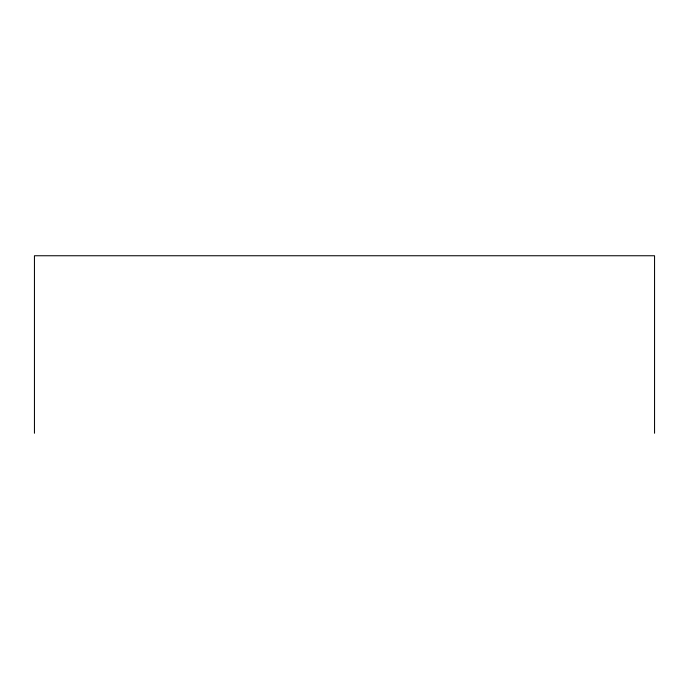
<?xml version="1.0" encoding="UTF-8"?>
<svg xmlns="http://www.w3.org/2000/svg" width="689" height="689" viewBox="0 0 689 689"><rect width="100%" height="100%" fill="white"/><g stroke="black" fill="none" stroke-linecap="round" stroke-linejoin="round"><path stroke-width="1.03" d="M654.55 433.252L654.55 255.748L34.45 255.748L34.45 433.252"/></g></svg>
